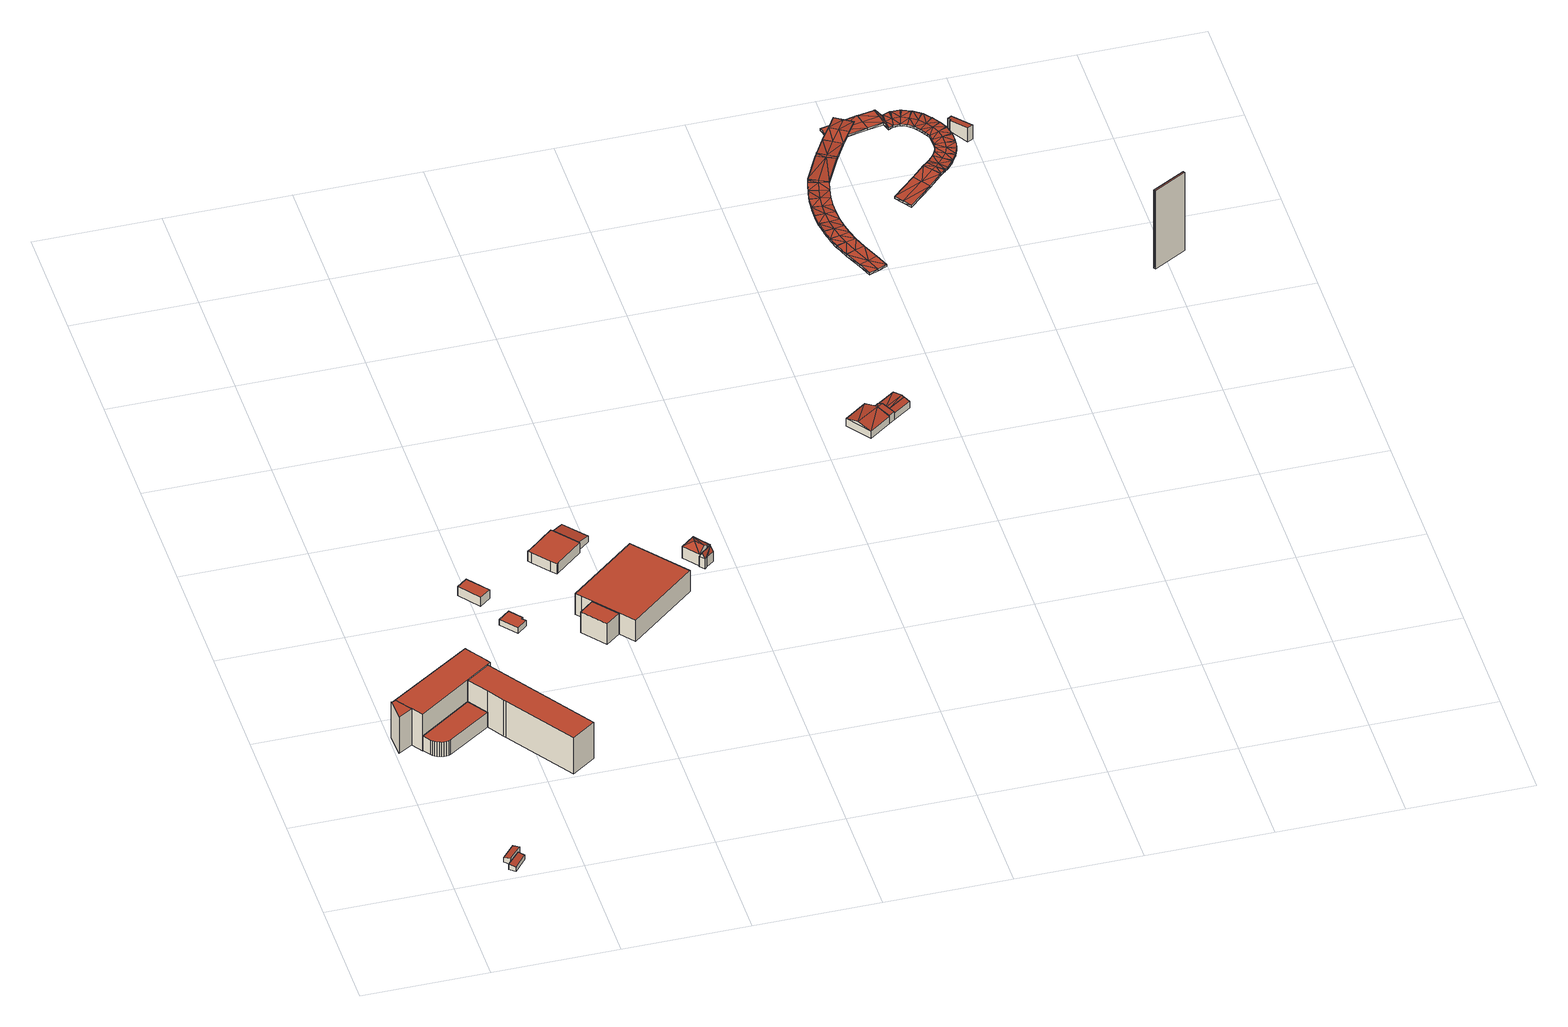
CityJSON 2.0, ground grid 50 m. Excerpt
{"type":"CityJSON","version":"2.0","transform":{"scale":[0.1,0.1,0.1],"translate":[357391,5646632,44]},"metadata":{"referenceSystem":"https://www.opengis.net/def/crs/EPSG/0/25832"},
"CityObjects":{
"building1":{"type":"Building","attributes":{"Gemeindeschluessel":"05315000","Geometrietyp2DReferenz":"3000","function":"51009_1610","roofType":"2100","measuredHeight":2.67},"geometry":[{"type":"Solid","lod":"2","boundaries":[[[[0,1,2,3]],[[4,5,1,0]],[[6,7,5,4]],[[3,2,7,6]],[[4,0,3,6]],[[1,5,7,2]]]],"semantics":{"surfaces":[{"type":"WallSurface"},{"type":"RoofSurface"},{"type":"GroundSurface"}],"values":[[0,0,0,0,1,2]]}}]},
"building2":{"type":"Building","attributes":{"Gemeindeschluessel":"05315000","Geometrietyp2DReferenz":"3000","function":"51009_1610","roofType":"2100","measuredHeight":2.75},"geometry":[{"type":"Solid","lod":"2","boundaries":[[[[8,9,10,11]],[[12,13,9,8]],[[14,15,13,12]],[[11,10,15,14]],[[12,8,11,14]],[[9,13,15,10]]]],"semantics":{"surfaces":[{"type":"WallSurface"},{"type":"RoofSurface"},{"type":"GroundSurface"}],"values":[[0,0,0,0,1,2]]}}]},
"building3":{"type":"Building","attributes":{"Gemeindeschluessel":"05315000","Geometrietyp2DReferenz":"3000","function":"31001_2000","roofType":"1000","measuredHeight":6.88},"geometry":[{"type":"Solid","lod":"2","boundaries":[[[[16,17,18,19]],[[20,21,17,16]],[[22,23,21,20]],[[24,25,23,22]],[[26,27,25,24]],[[28,29,27,26]],[[30,31,29,28]],[[32,33,31,30]],[[34,35,33,32]],[[36,37,35,34]],[[38,39,37,36]],[[40,41,39,38]],[[19,18,41,40]],[[38,36,34,32,30,28,26,24,22,20,16,19,40]],[[17,21,23,25,27,29,31,33,35,37,39,41,18]]]],"semantics":{"surfaces":[{"type":"WallSurface"},{"type":"RoofSurface"},{"type":"GroundSurface"}],"values":[[0,0,0,0,0,0,0,0,0,0,0,0,0,1,2]]}}]},
"building4":{"type":"Building","attributes":{"Gemeindeschluessel":"05315000","Geometrietyp2DReferenz":"3000","function":"31001_2000"},"children":["building4-1","building4-2","building4-3"]},
"building4-1":{"type":"BuildingPart","attributes":{"roofType":"5000","measuredHeight":7.79},"parents":["building4"],"geometry":[{"type":"Solid","lod":"2","boundaries":[[[[42,43,44,45]],[[46,47,43,42]],[[48,49,47,46]],[[48,46,50]],[[50,46,42,51]],[[42,45,51]],[[51,45,48,50]],[[43,47,49,44]],[[49,48,45,44]]]],"semantics":{"surfaces":[{"type":"WallSurface"},{"type":"RoofSurface"},{"type":"GroundSurface"},{"type":"ClosureSurface"}],"values":[[0,0,0,1,1,1,1,2,3]]}}]},
"building4-2":{"type":"BuildingPart","attributes":{"roofType":"1000","measuredHeight":17.33},"parents":["building4"],"geometry":[{"type":"Solid","lod":"2","boundaries":[[[[52,53,54,55]],[[56,57,53,52]],[[58,59,57,56]],[[55,54,60,61]],[[58,56,52,55,61]],[[53,57,59,60,54]],[[59,58,61,60]]]],"semantics":{"surfaces":[{"type":"WallSurface"},{"type":"RoofSurface"},{"type":"GroundSurface"},{"type":"ClosureSurface"}],"values":[[0,0,0,0,1,2,3]]}}]},
"building4-3":{"type":"BuildingPart","attributes":{"roofType":"1000","measuredHeight":17.57},"parents":["building4"],"geometry":[{"type":"Solid","lod":"2","boundaries":[[[[62,63,59,58,64]],[[65,45,44,63,62]],[[66,67,49,48,68]],[[69,70,67,66]],[[71,72,70,69]],[[73,74,72,71]],[[75,61,60,74,73]],[[73,71,69,66,68,65,62,64,75]],[[63,44,49,67,70,72,74,60,59]],[[45,65,68,48]],[[49,44,45,48]],[[61,75,64,58]],[[59,60,61,58]]]],"semantics":{"surfaces":[{"type":"WallSurface"},{"type":"RoofSurface"},{"type":"GroundSurface"},{"type":"ClosureSurface"}],"values":[[0,0,0,0,0,0,0,1,2,0,3,0,3]]}}]},
"building5":{"type":"Building","attributes":{"Gemeindeschluessel":"05315000","Geometrietyp2DReferenz":"3000","function":"31001_2000","roofType":"1000","measuredHeight":17.3},"address":[{"country":"Germany","locality":"Köln","thoroughfareNumber":"10","thoroughfareName":"Elsa-Brändström-Str."},{"country":"Germany","locality":"Köln","thoroughfareNumber":"12","thoroughfareName":"Elsa-Brändström-Str."}],"geometry":[{"type":"Solid","lod":"2","boundaries":[[[[76,77,78,79]],[[80,72,77,76]],[[81,70,72,80]],[[82,83,70,81]],[[84,85,83,82]],[[86,87,85,84]],[[79,78,87,86]],[[84,82,81,80,76,79,86]],[[77,72,70,83,85,87,78]]]],"semantics":{"surfaces":[{"type":"WallSurface"},{"type":"RoofSurface"},{"type":"GroundSurface"}],"values":[[0,0,0,0,0,0,0,1,2]]}}]},
"building6":{"type":"Building","attributes":{"Gemeindeschluessel":"05315000","Geometrietyp2DReferenz":"3000","function":"31001_2000","roofType":"1000","measuredHeight":4.25},"geometry":[{"type":"Solid","lod":"2","boundaries":[[[[88,89,90,91]],[[92,93,89,88]],[[94,95,93,92]],[[91,90,95,94]],[[92,88,91,94]],[[89,93,95,90]]]],"semantics":{"surfaces":[{"type":"WallSurface"},{"type":"RoofSurface"},{"type":"GroundSurface"}],"values":[[0,0,0,0,1,2]]}}]},
"building7":{"type":"Building","attributes":{"Gemeindeschluessel":"05315000","Geometrietyp2DReferenz":"3000","function":"31001_2460","roofType":"1000","measuredHeight":2.58},"geometry":[{"type":"Solid","lod":"2","boundaries":[[[[96,97,98,99]],[[100,101,97,96]],[[102,103,101,100]],[[104,105,103,102]],[[106,107,105,104]],[[99,98,107,106]],[[104,102,100,96,99,106]],[[97,101,103,105,107,98]]]],"semantics":{"surfaces":[{"type":"WallSurface"},{"type":"RoofSurface"},{"type":"GroundSurface"}],"values":[[0,0,0,0,0,0,1,2]]}}]},
"building8":{"type":"Building","attributes":{"Gemeindeschluessel":"05315000","Geometrietyp2DReferenz":"3000","function":"31001_3030","roofType":"1000","measuredHeight":9.86},"address":[{"country":"Germany","locality":"Köln","thoroughfareNumber":"9","thoroughfareName":"Elsa-Brändström-Str."}],"geometry":[{"type":"Solid","lod":"2","boundaries":[[[[108,109,110,111]],[[112,113,109,108]],[[114,115,113,112]],[[111,110,115,114]],[[112,108,111,114]],[[109,113,115,110]]]],"semantics":{"surfaces":[{"type":"WallSurface"},{"type":"RoofSurface"},{"type":"GroundSurface"}],"values":[[0,0,0,0,1,2]]}}]},
"building9":{"type":"Building","attributes":{"Gemeindeschluessel":"05315000","Geometrietyp2DReferenz":"3000","function":"31001_2000","roofType":"1000","measuredHeight":4.75},"geometry":[{"type":"Solid","lod":"2","boundaries":[[[[116,117,118,119]],[[120,121,117,116]],[[122,123,121,120]],[[124,125,123,122]],[[126,127,125,124]],[[128,129,127,126]],[[130,131,129,128]],[[132,133,131,130]],[[134,135,133,132]],[[119,118,135,134]],[[132,130,128,126,124,122,120,116,119,134]],[[117,121,123,125,127,129,131,133,135,118]]]],"semantics":{"surfaces":[{"type":"WallSurface"},{"type":"RoofSurface"},{"type":"GroundSurface"}],"values":[[0,0,0,0,0,0,0,0,0,0,1,2]]}}]},
"building10":{"type":"Building","attributes":{"Gemeindeschluessel":"05315000","Geometrietyp2DReferenz":"3000","function":"31001_2000","roofType":"2100","measuredHeight":3.67},"geometry":[{"type":"Solid","lod":"2","boundaries":[[[[136,137,138,139]],[[140,141,137,136]],[[142,143,141,140]],[[139,138,143,142]],[[140,136,139,142]],[[137,141,143,138]]]],"semantics":{"surfaces":[{"type":"WallSurface"},{"type":"RoofSurface"},{"type":"GroundSurface"}],"values":[[0,0,0,0,1,2]]}}]},
"building11":{"type":"Building","attributes":{"Gemeindeschluessel":"05315000","Geometrietyp2DReferenz":"3000","function":"31001_3030","roofType":"1000","measuredHeight":10.06},"geometry":[{"type":"Solid","lod":"2","boundaries":[[[[144,145,146,147]],[[148,149,145,144]],[[150,151,149,148]],[[152,153,151,150]],[[154,155,153,152]],[[156,157,155,154]],[[158,159,157,156]],[[147,146,159,158]],[[156,154,152,150,148,144,147,158]],[[145,149,151,153,155,157,159,146]]]],"semantics":{"surfaces":[{"type":"WallSurface"},{"type":"RoofSurface"},{"type":"GroundSurface"}],"values":[[0,0,0,0,0,0,0,0,1,2]]}}]},
"building12":{"type":"Building","attributes":{"Gemeindeschluessel":"05315000","Geometrietyp2DReferenz":"3000","function":"31001_2500"},"children":["building12-1","building12-2"]},
"building12-1":{"type":"BuildingPart","attributes":{"roofType":"5000","measuredHeight":7.65},"parents":["building12"],"geometry":[{"type":"Solid","lod":"2","boundaries":[[[[160,161,162,163]],[[164,165,161,160]],[[166,167,165,164]],[[168,169,167,166]],[[170,171,172,169,168]],[[163,162,173,174,175]],[[163,176,160]],[[175,177,176]],[[176,163,175]],[[177,178,168,166,164,160]],[[160,176,177]],[[178,170,168]],[[178,177,175,170]],[[161,165,167,169,172,173,162]],[[171,170,175,174]],[[173,172,171,174]]]],"semantics":{"surfaces":[{"type":"WallSurface"},{"type":"RoofSurface"},{"type":"GroundSurface"},{"type":"ClosureSurface"}],"values":[[0,0,0,0,0,0,1,1,1,1,1,0,0,2,0,3]]}}]},
"building12-2":{"type":"BuildingPart","attributes":{"roofType":"5000","measuredHeight":6.96},"parents":["building12"],"geometry":[{"type":"Solid","lod":"2","boundaries":[[[[179,180,172,171]],[[181,182,180,179]],[[183,184,182,181]],[[185,186,184,183]],[[174,173,186,185]],[[187,188,183]],[[187,183,181]],[[181,179,187]],[[185,188,187,171,174]],[[187,179,171]],[[188,185,183]],[[172,180,182,184,186,173]],[[173,174,171,172]]]],"semantics":{"surfaces":[{"type":"WallSurface"},{"type":"RoofSurface"},{"type":"GroundSurface"},{"type":"ClosureSurface"}],"values":[[0,0,0,0,0,1,1,1,1,0,0,2,3]]}}]},
"building13":{"type":"Building","attributes":{"Gemeindeschluessel":"05315000","Geometrietyp2DReferenz":"3000","function":"31001_2000"},"address":[{"country":"Germany","locality":"Köln","thoroughfareNumber":"115","thoroughfareName":"Konrad-Adenauer-Ufer"}],"children":["building13-1","building13-2"]},
"building13-1":{"type":"BuildingPart","attributes":{"roofType":"3100","measuredHeight":5.19},"parents":["building13"],"geometry":[{"type":"Solid","lod":"2","boundaries":[[[[189,190,191,192,193]],[[194,195,190,189]],[[196,197,198,195,194]],[[189,199,194]],[[200,199,189]],[[189,193,201,200]],[[194,199,200,196]],[[190,195,198,191]],[[197,196,202]],[[191,198,197,192]],[[197,202,193,192]],[[201,202,196,200]],[[202,201,193]]]],"semantics":{"surfaces":[{"type":"WallSurface"},{"type":"RoofSurface"},{"type":"GroundSurface"},{"type":"ClosureSurface"}],"values":[[0,0,0,0,1,1,1,2,0,3,3,0,3]]}}]},
"building13-2":{"type":"BuildingPart","attributes":{"roofType":"3100","measuredHeight":5.18},"parents":["building13"],"geometry":[{"type":"Solid","lod":"2","boundaries":[[[[192,191,203,204]],[[205,206,198,197]],[[207,208,206,205]],[[204,203,208,207]],[[209,204,210,211]],[[204,207,210]],[[197,202,201,211,205]],[[210,205,211]],[[209,193,192,204]],[[210,207,205]],[[191,198,206,208,203]],[[191,192,197,198]],[[209,211,201,193]],[[193,202,197,192]],[[201,202,193]]]],"semantics":{"surfaces":[{"type":"WallSurface"},{"type":"RoofSurface"},{"type":"GroundSurface"},{"type":"ClosureSurface"}],"values":[[0,0,0,0,1,1,1,1,0,0,2,3,0,3,3]]}}]},
"building14":{"type":"Building","attributes":{"Gemeindeschluessel":"05315000","Geometrietyp2DReferenz":"3000","function":"31001_2000","roofType":"3100","measuredHeight":4.23},"geometry":[{"type":"Solid","lod":"2","boundaries":[[[[212,213,214,215]],[[216,217,213,212]],[[218,219,217,216]],[[215,214,219,218]],[[212,220,216]],[[218,221,215]],[[221,220,212]],[[212,215,221]],[[218,216,220]],[[220,221,218]],[[213,217,219,214]]]],"semantics":{"surfaces":[{"type":"WallSurface"},{"type":"RoofSurface"},{"type":"GroundSurface"}],"values":[[0,0,0,0,0,0,1,1,1,1,2]]}}]},
"building15":{"type":"Building","attributes":{"Gemeindeschluessel":"05315000","Geometrietyp2DReferenz":"3000","function":"51009_1610","roofType":"2100","measuredHeight":4.08},"geometry":[{"type":"Solid","lod":"2","boundaries":[[[[222,223,195,224]],[[225,226,223,222]],[[227,228,226,225]],[[224,195,228,227]],[[225,222,224,227]],[[223,226,228,195]]]],"semantics":{"surfaces":[{"type":"WallSurface"},{"type":"RoofSurface"},{"type":"GroundSurface"}],"values":[[0,0,0,0,1,2]]}}]},
"building16":{"type":"Building","attributes":{"Geometrietyp2DReferenz":"2000","Gemeindeschluessel":"05315000","function":"53001_1830","roofType":"9999","measuredHeight":1},"geometry":[{"type":"Solid","lod":"2","boundaries":[[[[229,230,231]],[[232,233,234]],[[233,229,234]],[[235,236,232]],[[236,233,232]],[[237,238,235]],[[238,236,235]],[[239,240,237]],[[240,238,237]],[[241,242,239]],[[242,240,239]],[[243,244,241]],[[244,242,241]],[[245,246,243]],[[246,244,243]],[[247,248,245]],[[248,246,245]],[[249,250,247]],[[250,248,247]],[[251,252,249]],[[252,250,249]],[[253,254,251]],[[254,252,251]],[[255,256,253]],[[256,254,253]],[[257,258,255]],[[258,256,255]],[[259,260,257]],[[260,258,257]],[[261,262,259]],[[262,260,259]],[[263,264,261]],[[264,262,261]],[[265,266,263]],[[266,264,263]],[[267,268,265]],[[268,266,265]],[[269,270,267]],[[270,268,267]],[[271,272,269]],[[272,270,269]],[[273,274,271]],[[274,272,271]],[[275,276,273]],[[276,274,273]],[[277,278,275]],[[278,276,275]],[[279,280,277]],[[280,278,277]],[[281,282,279]],[[282,280,279]],[[283,284,281]],[[284,282,281]],[[285,286,283]],[[286,284,283]],[[287,288,285]],[[288,286,285]],[[289,290,287]],[[290,288,287]],[[291,292,289]],[[292,290,289]],[[293,294,291]],[[294,292,291]],[[295,296,293]],[[296,294,293]],[[297,296,295]],[[298,297,295]],[[299,300,298]],[[300,297,298]],[[301,302,299]],[[302,300,299]],[[303,304,301]],[[304,302,301]],[[305,306,303]],[[306,304,303]],[[307,308,305]],[[308,306,305]],[[309,310,307]],[[310,308,307]],[[311,312,309]],[[312,310,309]],[[313,314,311]],[[314,312,311]],[[315,316,313]],[[317,316,315]],[[316,314,313]],[[318,317,315]],[[319,320,318]],[[320,317,318]],[[321,322,319]],[[322,320,319]],[[323,324,321]],[[324,322,321]],[[325,326,323]],[[326,324,323]],[[327,328,325]],[[328,326,325]],[[329,330,327]],[[330,328,327]],[[331,332,329]],[[332,330,329]],[[333,334,331]],[[334,332,331]],[[335,336,333]],[[336,334,333]],[[337,338,335]],[[338,336,335]],[[339,340,337]],[[340,338,337]],[[341,342,339]],[[342,340,339]],[[343,344,341]],[[344,342,341]],[[345,346,343]],[[346,344,343]],[[347,348,345]],[[348,346,345]],[[349,350,347]],[[350,348,347]],[[351,352,349]],[[352,350,349]],[[353,354,351]],[[354,352,351]],[[355,356,353]],[[356,354,353]],[[357,358,355]],[[358,356,355]],[[231,230,357]],[[230,358,357]],[[234,229,231]],[[300,359,297]],[[297,359,296]],[[302,360,359]],[[302,359,300]],[[304,361,302]],[[302,361,360]],[[306,362,304]],[[304,362,361]],[[308,363,362]],[[308,362,306]],[[364,363,308]],[[364,308,310]],[[365,364,312]],[[312,364,310]],[[366,365,312]],[[366,312,314]],[[367,366,314]],[[367,314,316]],[[368,367,317]],[[317,367,316]],[[369,368,320]],[[320,368,317]],[[370,369,322]],[[322,369,320]],[[371,370,324]],[[324,370,322]],[[372,371,326]],[[326,371,324]],[[373,372,326]],[[373,326,328]],[[374,373,328]],[[374,328,330]],[[334,374,332]],[[332,374,330]],[[359,292,296]],[[296,292,294]],[[360,288,290]],[[360,290,292]],[[360,292,359]],[[361,282,284]],[[361,284,286]],[[361,286,360]],[[360,286,288]],[[362,278,280]],[[362,280,361]],[[361,280,282]],[[363,272,274]],[[363,274,362]],[[362,274,276]],[[362,276,278]],[[268,270,364]],[[364,270,363]],[[363,270,272]],[[268,364,266]],[[264,266,364]],[[264,364,262]],[[262,364,365]],[[262,365,260]],[[258,260,365]],[[258,365,366]],[[258,366,256]],[[256,366,254]],[[252,254,366]],[[252,366,250]],[[250,366,367]],[[250,367,248]],[[246,248,367]],[[246,367,368]],[[246,368,244]],[[244,368,242]],[[240,242,368]],[[233,236,369]],[[240,368,238]],[[238,368,369]],[[369,236,238]],[[233,369,370]],[[370,230,229]],[[370,229,233]],[[358,230,370]],[[358,370,356]],[[356,370,371]],[[371,354,356]],[[352,354,371]],[[352,371,372]],[[372,348,350]],[[372,350,352]],[[346,348,372]],[[346,372,344]],[[344,372,373]],[[373,342,344]],[[340,342,373]],[[340,373,374]],[[340,374,338]],[[336,338,334]],[[334,338,374]],[[299,298,375]],[[298,295,375]],[[301,375,376]],[[301,299,375]],[[303,301,377]],[[301,376,377]],[[305,303,378]],[[303,377,378]],[[307,378,379]],[[307,305,378]],[[380,307,379]],[[380,309,307]],[[381,311,380]],[[311,309,380]],[[382,311,381]],[[382,313,311]],[[383,313,382]],[[383,315,313]],[[384,318,383]],[[318,315,383]],[[385,319,384]],[[319,318,384]],[[386,321,385]],[[387,325,388]],[[321,319,385]],[[388,323,386]],[[323,321,386]],[[325,323,388]],[[389,325,387]],[[389,327,325]],[[390,327,389]],[[390,329,327]],[[333,331,390]],[[331,329,390]],[[375,295,291]],[[295,293,291]],[[376,289,287]],[[376,291,289]],[[376,375,291]],[[377,283,281]],[[377,285,283]],[[377,376,285]],[[376,287,285]],[[378,279,277]],[[378,377,279]],[[377,281,279]],[[379,273,271]],[[379,378,273]],[[378,275,273]],[[378,277,275]],[[267,380,269]],[[380,379,269]],[[379,271,269]],[[267,265,380]],[[263,380,265]],[[263,261,380]],[[261,381,380]],[[261,259,381]],[[257,381,259]],[[257,382,381]],[[257,255,382]],[[255,253,382]],[[251,382,253]],[[251,249,382]],[[249,383,382]],[[249,247,383]],[[245,383,247]],[[245,384,383]],[[245,243,384]],[[243,241,384]],[[239,384,241]],[[239,237,384]],[[237,385,384]],[[385,237,235]],[[232,385,235]],[[232,386,385]],[[386,234,231]],[[386,232,234]],[[357,386,231]],[[357,355,386]],[[355,388,386]],[[388,355,353]],[[351,388,353]],[[351,387,388]],[[387,349,347]],[[387,351,349]],[[345,387,347]],[[345,343,387]],[[343,389,387]],[[389,343,341]],[[339,389,341]],[[339,390,389]],[[339,337,390]],[[335,333,337]],[[333,390,337]]]],"semantics":{"surfaces":[{"type":"WallSurface"},{"type":"GroundSurface"},{"type":"RoofSurface"}],"values":[[0,0,0,0,0,0,0,0,0,0,0,0,0,0,0,0,0,0,0,0,0,0,0,0,0,0,0,0,0,0,0,0,0,0,0,0,0,0,0,0,0,0,0,0,0,0,0,0,0,0,0,0,0,0,0,0,0,0,0,0,0,0,0,0,0,0,0,0,0,0,0,0,0,0,0,0,0,0,0,0,0,0,0,0,0,0,0,0,0,0,0,0,0,0,0,0,0,0,0,0,0,0,0,0,0,0,0,0,0,0,0,0,0,0,0,0,0,0,0,0,0,0,0,0,0,0,0,0,0,0,1,1,1,1,1,1,1,1,1,1,1,1,1,1,1,1,1,1,1,1,1,1,1,1,1,1,1,1,1,1,1,1,1,1,1,1,1,1,1,1,1,1,1,1,1,1,1,1,1,1,1,1,1,1,1,1,1,1,1,1,1,1,1,1,1,1,1,1,1,1,1,1,1,1,1,1,1,1,1,1,1,1,1,1,1,1,1,1,1,1,1,1,1,1,1,2,2,2,2,2,2,2,2,2,2,2,2,2,2,2,2,2,2,2,2,2,2,2,2,2,2,2,2,2,2,2,2,2,2,2,2,2,2,2,2,2,2,2,2,2,2,2,2,2,2,2,2,2,2,2,2,2,2,2,2,2,2,2,2,2,2,2,2,2,2,2,2,2,2,2,2,2,2,2,2,2,2,2,2,2,2,2,2,2,2,2,2,2,2,2]]}}]},
"building17":{"type":"Building","attributes":{"Geometrietyp2DReferenz":"2000","Gemeindeschluessel":"05315000","function":"53001_1800","roofType":"9999","measuredHeight":1},"geometry":[{"type":"Solid","lod":"2","boundaries":[[[[391,392,393]],[[392,394,393]],[[395,396,391]],[[396,392,391]],[[397,398,395]],[[398,396,395]],[[399,400,397]],[[400,398,397]],[[401,402,399]],[[402,400,399]],[[403,404,401]],[[404,402,401]],[[405,406,403]],[[406,404,403]],[[407,408,405]],[[408,406,405]],[[409,410,407]],[[410,408,407]],[[411,412,409]],[[412,410,409]],[[413,414,411]],[[414,412,411]],[[415,416,413]],[[416,414,413]],[[417,418,415]],[[418,416,415]],[[419,420,417]],[[420,418,417]],[[421,422,419]],[[422,420,419]],[[423,424,421]],[[424,422,421]],[[425,426,423]],[[426,424,423]],[[427,428,425]],[[428,426,425]],[[429,430,427]],[[430,428,427]],[[431,432,429]],[[432,430,429]],[[433,434,431]],[[434,432,431]],[[435,436,433]],[[436,434,433]],[[437,438,435]],[[438,436,435]],[[439,440,437]],[[440,438,437]],[[441,442,439]],[[442,440,439]],[[443,444,441]],[[444,442,441]],[[445,446,443]],[[446,444,443]],[[447,448,445]],[[448,446,445]],[[449,450,447]],[[450,448,447]],[[451,452,449]],[[452,450,449]],[[453,454,451]],[[454,452,451]],[[455,456,453]],[[456,454,453]],[[457,458,455]],[[458,456,455]],[[459,460,457]],[[460,458,457]],[[461,462,459]],[[462,460,459]],[[463,464,461]],[[464,462,461]],[[465,466,463]],[[466,464,463]],[[467,468,465]],[[468,466,465]],[[469,470,467]],[[470,468,467]],[[471,472,469]],[[472,470,469]],[[473,474,471]],[[474,472,471]],[[475,476,473]],[[477,478,479]],[[476,474,473]],[[479,480,475]],[[480,476,475]],[[478,480,479]],[[481,482,477]],[[482,478,477]],[[483,484,481]],[[484,482,481]],[[485,486,483]],[[486,484,483]],[[487,488,485]],[[488,486,485]],[[489,490,487]],[[490,488,487]],[[491,492,489]],[[492,490,489]],[[493,494,491]],[[494,492,491]],[[495,496,493]],[[496,494,493]],[[497,498,495]],[[498,496,495]],[[499,500,497]],[[500,498,497]],[[501,502,499]],[[502,500,499]],[[503,504,501]],[[504,502,501]],[[505,506,503]],[[506,504,503]],[[507,508,505]],[[508,506,505]],[[509,510,507]],[[510,508,507]],[[511,512,509]],[[512,510,509]],[[513,514,511]],[[514,512,511]],[[515,516,513]],[[516,514,513]],[[517,518,519]],[[519,518,515]],[[518,516,515]],[[520,517,519]],[[521,522,520]],[[522,517,520]],[[523,524,521]],[[524,522,521]],[[525,526,523]],[[526,524,523]],[[527,528,525]],[[528,526,525]],[[529,530,527]],[[530,528,527]],[[531,532,529]],[[532,530,529]],[[533,534,531]],[[534,532,531]],[[535,536,533]],[[536,534,533]],[[537,538,535]],[[538,536,535]],[[539,540,537]],[[540,538,537]],[[541,542,539]],[[542,540,539]],[[543,544,541]],[[544,542,541]],[[545,546,543]],[[546,544,543]],[[547,548,545]],[[548,546,545]],[[393,394,547]],[[394,548,547]],[[394,392,396]],[[394,396,549]],[[549,396,398]],[[549,398,550]],[[550,398,400]],[[550,400,551]],[[551,400,402]],[[551,402,404]],[[551,404,406]],[[551,406,408]],[[552,410,412]],[[551,408,552]],[[552,408,410]],[[552,412,553]],[[553,412,414]],[[553,414,416]],[[553,416,418]],[[553,418,554]],[[554,418,420]],[[554,420,422]],[[554,422,424]],[[554,424,426]],[[554,426,555]],[[555,426,428]],[[556,555,430]],[[430,555,428]],[[556,430,432]],[[556,432,434]],[[557,556,436]],[[436,556,434]],[[557,436,438]],[[557,438,440]],[[558,557,444]],[[444,557,442]],[[442,557,440]],[[558,444,446]],[[559,558,450]],[[450,558,448]],[[448,558,446]],[[559,450,452]],[[560,559,456]],[[456,559,454]],[[454,559,452]],[[458,560,456]],[[561,560,462]],[[462,560,460]],[[460,560,458]],[[462,464,561]],[[562,561,466]],[[466,561,464]],[[468,470,562]],[[468,562,466]],[[476,563,474]],[[474,563,562]],[[474,562,472]],[[472,562,470]],[[480,563,476]],[[482,564,478]],[[478,564,563]],[[478,563,480]],[[486,565,484]],[[484,565,564]],[[484,564,482]],[[490,566,488]],[[488,566,565]],[[488,565,486]],[[496,567,494]],[[494,567,566]],[[494,566,492]],[[492,566,490]],[[500,568,498]],[[498,568,567]],[[498,567,496]],[[502,504,500]],[[500,504,568]],[[548,394,549]],[[548,549,546]],[[546,549,544]],[[544,549,550]],[[544,550,542]],[[542,550,551]],[[542,551,552]],[[542,552,540]],[[540,552,538]],[[538,552,553]],[[538,553,536]],[[536,553,554]],[[536,554,555]],[[536,555,534]],[[532,534,555]],[[532,555,556]],[[530,532,557]],[[557,532,556]],[[528,530,558]],[[558,530,557]],[[526,528,558]],[[526,558,559]],[[524,526,559]],[[524,559,560]],[[522,524,560]],[[522,560,561]],[[563,517,562]],[[517,522,562]],[[562,522,561]],[[563,518,517]],[[564,516,518]],[[564,518,563]],[[565,514,516]],[[565,516,564]],[[566,512,565]],[[565,512,514]],[[567,510,566]],[[566,510,512]],[[568,508,510]],[[568,510,567]],[[504,506,568]],[[568,506,508]],[[545,543,569]],[[499,570,503]],[[547,569,393]],[[547,545,569]],[[543,571,569]],[[543,541,571]],[[541,572,571]],[[541,573,572]],[[541,539,573]],[[539,537,573]],[[537,574,573]],[[537,535,574]],[[535,575,574]],[[535,576,575]],[[535,533,576]],[[531,576,533]],[[531,577,576]],[[529,578,531]],[[578,577,531]],[[527,579,529]],[[579,578,529]],[[525,579,527]],[[525,580,579]],[[523,580,525]],[[523,581,580]],[[521,581,523]],[[521,582,581]],[[520,583,521]],[[583,582,521]],[[584,520,519]],[[584,583,520]],[[585,519,515]],[[585,584,519]],[[586,515,513]],[[586,585,515]],[[587,586,511]],[[586,513,511]],[[588,587,509]],[[587,511,509]],[[570,509,507]],[[570,588,509]],[[503,570,505]],[[570,507,505]],[[393,395,391]],[[393,569,395]],[[569,397,395]],[[569,571,397]],[[571,399,397]],[[571,572,399]],[[572,401,399]],[[572,403,401]],[[572,405,403]],[[572,407,405]],[[572,573,407]],[[573,409,407]],[[573,411,409]],[[573,574,411]],[[574,413,411]],[[574,415,413]],[[574,417,415]],[[574,575,417]],[[575,419,417]],[[575,421,419]],[[575,423,421]],[[575,425,423]],[[575,576,425]],[[576,427,425]],[[577,429,576]],[[429,427,576]],[[577,431,429]],[[577,433,431]],[[578,435,577]],[[579,443,578]],[[435,433,577]],[[578,437,435]],[[578,439,437]],[[443,441,578]],[[441,439,578]],[[579,445,443]],[[580,449,579]],[[449,447,579]],[[447,445,579]],[[580,451,449]],[[581,455,580]],[[455,453,580]],[[453,451,580]],[[457,455,581]],[[582,461,581]],[[461,459,581]],[[459,457,581]],[[461,582,463]],[[583,465,582]],[[465,463,582]],[[467,583,469]],[[467,465,583]],[[475,473,584]],[[473,583,584]],[[473,471,583]],[[471,469,583]],[[481,477,585]],[[477,584,585]],[[477,479,584]],[[479,475,584]],[[485,483,586]],[[483,585,586]],[[483,481,585]],[[489,487,587]],[[487,586,587]],[[487,485,586]],[[495,493,588]],[[493,587,588]],[[493,491,587]],[[491,489,587]],[[499,497,570]],[[497,588,570]],[[497,495,588]],[[501,499,503]]]],"semantics":{"surfaces":[{"type":"WallSurface"},{"type":"GroundSurface"},{"type":"RoofSurface"}],"values":[[0,0,0,0,0,0,0,0,0,0,0,0,0,0,0,0,0,0,0,0,0,0,0,0,0,0,0,0,0,0,0,0,0,0,0,0,0,0,0,0,0,0,0,0,0,0,0,0,0,0,0,0,0,0,0,0,0,0,0,0,0,0,0,0,0,0,0,0,0,0,0,0,0,0,0,0,0,0,0,0,0,0,0,0,0,0,0,0,0,0,0,0,0,0,0,0,0,0,0,0,0,0,0,0,0,0,0,0,0,0,0,0,0,0,0,0,0,0,0,0,0,0,0,0,0,0,0,0,0,0,0,0,0,0,0,0,0,0,0,0,0,0,0,0,0,0,0,0,0,0,0,0,0,0,0,0,0,0,1,1,1,1,1,1,1,1,1,1,1,1,1,1,1,1,1,1,1,1,1,1,1,1,1,1,1,1,1,1,1,1,1,1,1,1,1,1,1,1,1,1,1,1,1,1,1,1,1,1,1,1,1,1,1,1,1,1,1,1,1,1,1,1,1,1,1,1,1,1,1,1,1,1,1,1,1,1,1,1,1,1,1,1,1,1,1,1,1,1,1,1,1,1,1,1,1,1,1,1,1,1,1,1,1,1,1,1,1,1,1,1,1,1,1,1,1,2,2,2,2,2,2,2,2,2,2,2,2,2,2,2,2,2,2,2,2,2,2,2,2,2,2,2,2,2,2,2,2,2,2,2,2,2,2,2,2,2,2,2,2,2,2,2,2,2,2,2,2,2,2,2,2,2,2,2,2,2,2,2,2,2,2,2,2,2,2,2,2,2,2,2,2,2,2,2,2,2,2,2,2,2,2,2,2,2,2,2,2,2,2,2,2,2,2,2,2,2,2,2,2,2,2,2,2,2,2,2,2,2,2,2,2,2]]}}]},
"building18":{"type":"Building","attributes":{"Gemeindeschluessel":"05315000","Geometrietyp2DReferenz":"3000","function":"51009_1610","roofType":"2100","measuredHeight":6.78},"geometry":[{"type":"Solid","lod":"2","boundaries":[[[[589,590,591,592]],[[593,594,590,589]],[[595,596,594,593]],[[597,598,596,595]],[[599,600,598,597]],[[592,591,600,599]],[[597,595,593,589,592,599]],[[590,594,596,598,600,591]]]],"semantics":{"surfaces":[{"type":"WallSurface"},{"type":"RoofSurface"},{"type":"GroundSurface"}],"values":[[0,0,0,0,0,0,1,2]]}}]},
"building19":{"type":"Building","attributes":{"Gemeindeschluessel":"05315000","Geometrietyp2DReferenz":"3000","function":"51002_1250","roofType":"1000","measuredHeight":37.45},"geometry":[{"type":"Solid","lod":"2","boundaries":[[[[601,602,603,604]],[[605,606,602,601]],[[607,608,606,605]],[[604,603,608,607]],[[605,601,604,607]],[[602,606,608,603]]]],"semantics":{"surfaces":[{"type":"WallSurface"},{"type":"RoofSurface"},{"type":"GroundSurface"}],"values":[[0,0,0,0,1,2]]}}]}
},
"vertices":[
[217,29,50],[217,29,23],[240,10,23],[240,10,44],[269,87,49],[269,87,23],[290,69,44],[290,69,23],
[210,76,44],[210,76,22],[232,57,22],[232,57,49],[261,134,44],[261,134,22],[283,114,49],[283,114,22],
[178,740,74],[178,740,5],[186,741,5],[186,741,74],[169,740,74],[169,740,5],[160,741,74],[160,741,5],[152,744,74],[152,744,5],[144,747,74],[144,747,5],[136,752,74],[136,752,5],[129,757,74],[129,757,5],[123,763,74],[123,763,5],[102,794,74],[102,794,5],[314,940,74],[314,940,5],[368,861,74],[368,861,5],[195,744,74],[195,744,5],
[410,1120,68],[410,1120,3],[370,1093,3],[370,1093,68],[451,1058,68],[451,1058,3],[411,1032,68],[411,1032,3],[418,1065,80],[404,1086,80],
[9,897,176],[9,897,3],[13,802,3],[13,802,176],[18,897,176],[18,897,3],[27,902,176],[27,902,3],[71,838,3],[71,838,176],
[354,1117,178],[354,1117,3],[27,902,178],[370,1093,178],[422,1015,178],[422,1015,3],[411,1032,178],[410,1006,178],[410,1006,3],[314,940,178],[314,940,3],[102,794,178],[102,794,3],[71,838,178],
[368,861,176],[368,861,3],[411,797,3],[411,797,176],[314,940,176],[410,1006,176],[697,583,176],[697,583,3],[601,516,176],[601,516,3],[419,785,176],[419,785,3],
[499,1623,71],[499,1623,29],[458,1590,29],[458,1590,71],[567,1541,71],[567,1541,29],[523,1507,71],[523,1507,29],
[613,1321,53],[613,1321,27],[654,1355,27],[654,1355,53],[560,1387,53],[560,1387,27],[606,1425,53],[606,1425,27],[647,1376,53],[647,1376,27],[641,1371,53],[641,1371,27],
[895,1316,122],[895,1316,23],[839,1270,23],[839,1270,122],[972,1223,122],[972,1223,23],[915,1177,122],[915,1177,23],
[827,1638,71],[827,1638,23],[845,1616,23],[845,1616,71],[772,1703,71],[772,1703,23],[761,1717,71],[761,1717,23],[772,1725,71],[772,1725,23],[876,1812,71],[876,1812,23],[881,1806,71],[881,1806,23],[956,1716,71],[956,1716,23],[959,1712,71],[959,1712,23],[851,1622,71],[851,1622,23],
[956,1716,69],[956,1716,32],[1002,1754,32],[1002,1754,60],[881,1806,69],[881,1806,32],[927,1845,60],[927,1845,32],
[966,1472,124],[966,1472,24],[847,1374,24],[847,1374,124],[1118,1597,124],[1118,1597,24],[1290,1387,124],[1290,1387,24],[1020,1165,124],[1020,1165,24],[972,1223,124],[972,1223,24],[895,1316,124],[895,1316,24],[865,1353,124],[865,1353,24],
[1366,1618,85],[1366,1618,30],[1311,1573,30],[1311,1573,85],[1382,1596,85],[1382,1596,30],[1409,1562,85],[1409,1562,30],[1413,1556,85],[1413,1556,30],[1399,1544,85],[1399,1544,76],[1399,1544,30],[1361,1513,30],[1361,1513,76],[1361,1513,85],[1358,1566,107],[1385,1533,107],[1399,1544,96],
[1416,1524,76],[1416,1524,30],[1387,1501,76],[1387,1501,30],[1376,1491,76],[1376,1491,30],[1359,1511,76],[1359,1511,30],[1407,1534,100],[1367,1501,100],
[2234,2197,64],[2234,2197,24],[2213,2182,24],[2213,2182,58],[2213,2182,64],[2279,2133,64],[2279,2133,24],[2258,2118,64],[2258,2118,58],[2258,2118,24],[2247,2177,76],[2226,2163,76],[2225,2164,75],[2246,2135,64],
[2189,2215,24],[2189,2215,58],[2168,2054,58],[2168,2054,24],[2099,2150,58],[2099,2150,24],[2213,2182,70],[2133,2102,76],[2224,2167,76],
[2307,2249,60],[2307,2249,25],[2234,2197,25],[2234,2197,60],[2337,2207,60],[2337,2207,25],[2263,2155,60],[2263,2155,25],[2330,2217,67],[2256,2165,67],
[2263,2155,64],[2263,2155,24],[2279,2133,56],[2337,2207,64],[2337,2207,24],[2352,2185,56],[2352,2185,24],
[2291,3136,113],[2291,3135,113],[2291,3135,123],[2285,3184,120],[2285,3184,110],[2291,3136,123],[2285,3185,120],[2285,3185,110],[2285,3187,120],[2285,3187,110],[2283,3235,118],[2283,3235,108],[2283,3236,118],[2283,3236,108],[2283,3238,118],[2283,3238,108],[2285,3286,115],[2285,3286,105],[2285,3288,115],[2285,3288,105],[2285,3289,115],[2285,3289,105],[2290,3337,113],[2290,3337,103],[2291,3338,113],[2291,3338,103],[2291,3340,113],[2291,3340,103],[2299,3387,110],[2299,3387,100],[2300,3388,110],[2300,3388,100],[2300,3390,110],[2300,3390,100],[2312,3436,108],[2312,3436,98],[2312,3437,108],[2312,3437,98],[2312,3438,108],[2312,3438,98],[2316,3449,108],[2316,3449,98],[2317,3453,108],[2317,3453,98],[2318,3456,108],[2318,3456,98],[2383,3586,100],[2383,3586,90],[2384,3587,100],[2384,3587,90],[2391,3601,99],[2391,3601,89],[2391,3602,99],[2391,3602,89],[2392,3602,99],[2392,3602,89],[2434,3676,94],[2434,3676,84],[2434,3677,94],[2434,3677,84],[2435,3678,94],[2435,3678,84],[2477,3741,92],[2477,3741,82],[2510,3794,89],[2510,3794,79],[2543,3772,89],[2543,3772,79],[2577,3750,79],[2577,3750,89],[2543,3697,92],[2543,3697,82],[2502,3635,94],[2502,3635,84],[2462,3563,99],[2462,3563,89],[2455,3550,100],[2455,3550,90],[2391,3423,108],[2391,3423,98],[2389,3416,108],[2389,3416,98],[2378,3371,110],[2378,3371,100],[2370,3327,113],[2370,3327,103],[2365,3282,115],[2365,3282,105],[2363,3237,108],[2363,3237,118],[2365,3191,120],[2365,3191,110],[2370,3146,123],[2370,3146,113],[2378,3102,125],[2378,3102,115],[2389,3058,127],[2389,3058,117],[2407,3006,129],[2407,3006,119],[2436,2935,131],[2436,2935,121],[2458,2876,133],[2458,2876,123],[2421,2861,133],[2421,2861,123],[2384,2846,133],[2384,2846,123],[2362,2905,131],[2362,2905,121],[2332,2977,129],[2332,2977,119],[2332,2978,129],[2332,2978,119],[2332,2979,129],[2332,2979,119],[2313,3034,127],[2313,3034,117],[2313,3036,127],[2313,3036,117],[2312,3037,127],[2312,3037,117],[2300,3083,125],[2300,3083,115],[2300,3085,125],[2300,3085,115],[2300,3086,125],[2300,3086,115],[2291,3133,123],[2291,3133,113],[2510,3719,82],[2468,3656,84],[2426,3582,89],[2419,3568,90],[2354,3438,98],[2350,3426,98],[2339,3380,100],[2330,3333,103],[2325,3285,105],[2323,3237,108],[2325,3188,110],[2330,3140,113],[2339,3093,115],[2351,3047,117],[2370,2992,119],[2399,2920,121],[2510,3719,92],[2468,3656,94],[2426,3582,99],[2419,3568,100],[2354,3438,108],[2350,3426,108],[2339,3380,110],[2330,3333,113],[2325,3285,115],[2323,3237,118],[2325,3188,120],[2330,3140,123],[2351,3047,127],[2339,3093,125],[2370,2992,129],[2399,2920,131],
[2446,3743,91],[2446,3743,81],[2456,3705,91],[2456,3705,81],[2500,3758,90],[2500,3758,80],[2596,3783,87],[2596,3783,77],[2597,3783,87],[2597,3783,77],[2666,3799,84],[2666,3799,74],[2668,3800,84],[2668,3800,74],[2671,3800,84],[2671,3800,74],[2696,3803,52],[2696,3803,42],[2699,3803,52],[2699,3803,42],[2701,3803,52],[2701,3803,42],[2724,3802,62],[2724,3802,52],[2727,3802,62],[2727,3802,52],[2731,3802,62],[2731,3802,52],[2763,3796,67],[2763,3796,57],[2766,3794,67],[2766,3794,57],[2770,3793,67],[2770,3793,57],[2801,3781,66],[2801,3781,56],[2804,3779,66],[2804,3779,56],[2808,3778,66],[2808,3778,56],[2836,3760,64],[2836,3760,54],[2839,3757,64],[2839,3757,54],[2842,3755,64],[2842,3755,54],[2867,3732,59],[2867,3732,49],[2869,3730,59],[2869,3730,49],[2871,3727,59],[2871,3727,49],[2890,3702,57],[2890,3702,47],[2891,3699,57],[2891,3699,47],[2893,3696,57],[2893,3696,47],[2907,3669,56],[2907,3669,46],[2908,3666,56],[2908,3666,46],[2909,3663,56],[2909,3663,46],[2917,3635,51],[2917,3635,41],[2918,3631,51],[2918,3631,41],[2919,3627,51],[2919,3627,41],[2921,3599,44],[2921,3599,34],[2921,3595,44],[2921,3595,34],[2921,3590,44],[2921,3590,34],[2916,3561,44],[2916,3561,34],[2915,3557,44],[2915,3557,34],[2914,3553,44],[2914,3553,34],[2903,3525,44],[2903,3525,34],[2901,3521,44],[2901,3521,34],[2882,3491,45],[2882,3491,35],[2899,3518,44],[2899,3518,34],[2880,3488,45],[2880,3488,35],[2878,3485,45],[2878,3485,35],[2855,3460,43],[2855,3460,33],[2840,3445,46],[2840,3445,36],[2839,3443,46],[2839,3443,36],[2837,3442,46],[2837,3442,36],[2819,3427,46],[2819,3427,36],[2818,3426,46],[2818,3426,36],[2816,3424,46],[2816,3424,36],[2766,3389,29],[2766,3389,19],[2676,3319,12],[2676,3319,2],[2653,3351,12],[2653,3351,2],[2630,3384,12],[2630,3384,2],[2720,3455,29],[2720,3455,19],[2769,3489,46],[2769,3489,36],[2784,3501,46],[2784,3501,36],[2797,3515,43],[2797,3515,33],[2817,3537,45],[2817,3537,35],[2838,3578,34],[2830,3557,34],[2830,3557,44],[2838,3578,44],[2841,3598,44],[2841,3598,34],[2839,3617,51],[2839,3617,41],[2834,3637,56],[2834,3637,46],[2823,3657,57],[2823,3657,47],[2809,3676,59],[2809,3676,49],[2790,3694,64],[2790,3694,54],[2768,3708,66],[2768,3708,56],[2744,3718,67],[2744,3718,57],[2719,3722,62],[2719,3722,52],[2702,3723,52],[2702,3723,42],[2682,3721,84],[2682,3721,74],[2616,3705,87],[2616,3705,77],[2520,3680,90],[2520,3680,80],[2466,3666,91],[2466,3666,81],[2510,3719,80],[2606,3744,77],[2675,3760,74],[2700,3763,42],[2723,3762,52],[2755,3756,57],[2786,3744,56],[2815,3726,54],[2839,3703,49],[2858,3679,47],[2871,3652,46],[2879,3624,41],[2881,3596,34],[2877,3567,34],[2866,3539,34],[2848,3512,35],[2826,3488,33],[2811,3472,36],[2793,3457,36],[2743,3422,19],[2510,3719,90],[2743,3422,29],[2606,3744,87],[2675,3760,84],[2700,3763,52],[2723,3762,62],[2755,3756,67],[2786,3744,66],[2815,3726,64],[2839,3703,59],[2858,3679,57],[2871,3652,56],[2879,3624,51],[2881,3596,44],[2877,3567,44],[2866,3539,44],[2848,3512,45],[2826,3488,43],[2811,3472,46],[2793,3457,46],
[2930,3689,69],[2930,3689,19],[2924,3685,19],[2924,3685,69],[2922,3702,66],[2922,3702,19],[2938,3711,66],[2938,3711,19],[2993,3617,87],[2993,3617,19],[2971,3605,87],[2971,3605,19],
[3573,2813,380],[3573,2813,6],[3441,2739,6],[3441,2739,380],[3578,2806,380],[3578,2806,6],[3446,2732,380],[3446,2732,6]
]}
